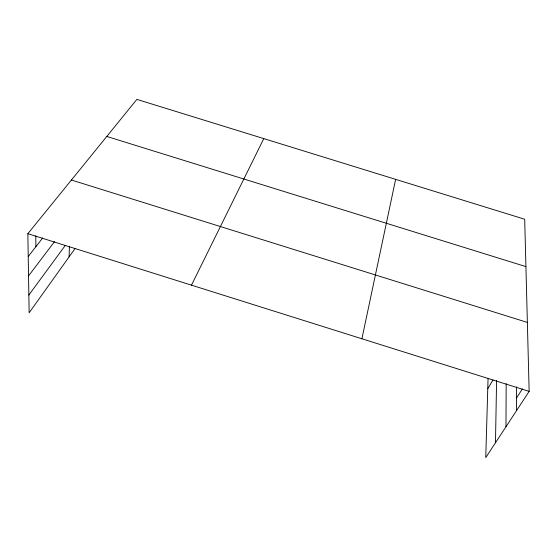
<?xml version="1.0" encoding="UTF-8"?>
<svg xmlns="http://www.w3.org/2000/svg" width="557" height="557" viewBox="0 0 557 557"><rect width="100%" height="100%" fill="white"/><g stroke="black" fill="none" stroke-linecap="round" stroke-linejoin="round"><path stroke-width="0.84" d="M505.965 426.753L506.174 383.676M495.479 442.752L496.586 380.313M488.057 378.635L485.746 457.61L529.15 391.376L524.694 219.242L136.876 99.39L27.85 233.689L29.138 312.811L74.944 248.694M69.096 256.874L69.402 246.688M361.911 338.767L395.637 179.361M191.483 285.163L263.781 138.609M487.765 388.709L493.008 379.93M516.506 398.053L522.438 388.849M28.853 295.043L65.253 245.463M28.539 275.924L54.502 241.613M28.219 256.505L42.757 237.895M106.791 136.451L525.919 266.615M71.428 180.015L527.368 322.419M27.85 233.689L529.15 391.376M516.409 386.871L516.618 410.495M35.794 235.785L35.878 246.709"/></g></svg>
